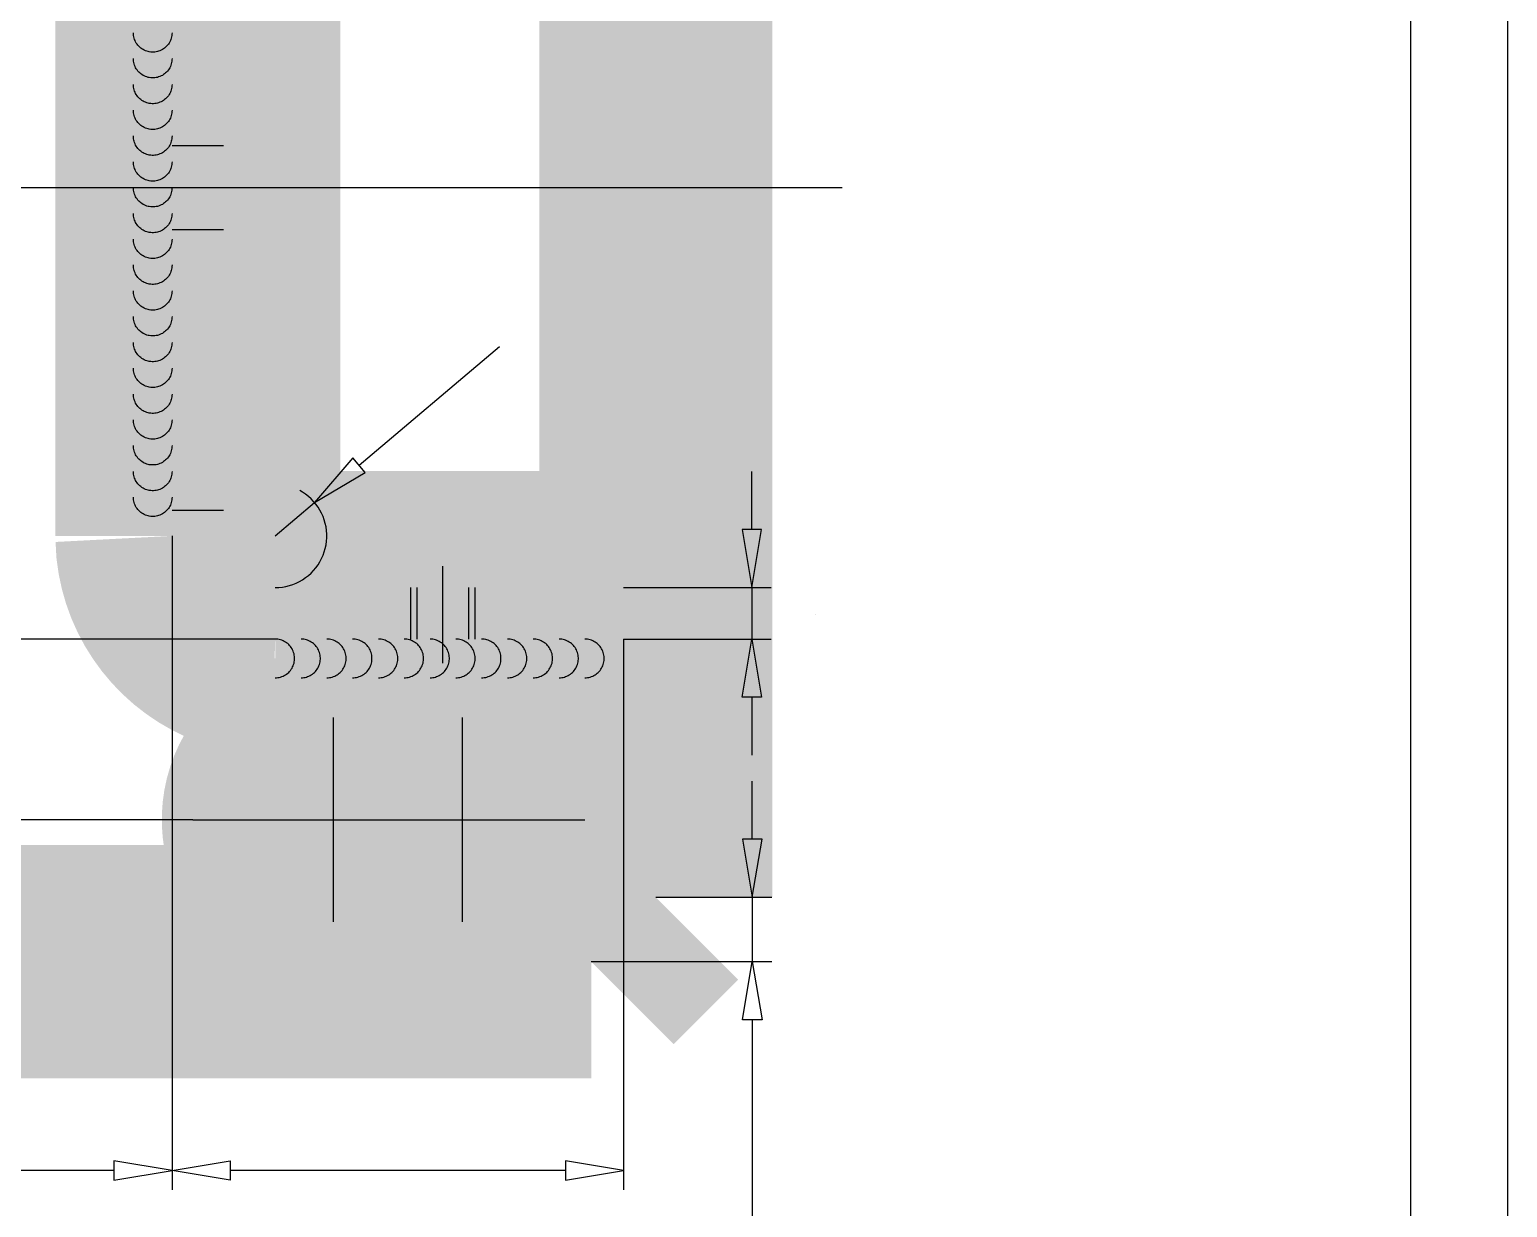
# Model space of a CAD drawing. Extents: x 17.6 to 52.5, y 0.1 to 49.5.
# Drawn here: x 43.55 to 52.51, y 35.15 to 42.29 of the extents above; entities that cross this region are included whole.
import ezdxf

# ---------------------------------------------------------------- set-up
doc = ezdxf.new("R2010")
doc.units = 0
doc.linetypes.add('1', pattern=[50.8, 31.75, -6.35, 6.35, -6.35])
doc.linetypes.add('2', pattern=[15, 12, -3])
doc.layers.get('0').update_dxf_attribs({"linetype": 'CONTINUOUS'})

msp = doc.modelspace()

# ---------------------------------------------------------------- linework, layer by layer
at = {"color": 7}
for points in [[(52.5117, 49.4517), (52.5117, 0.1435)], [(51.9247, 0.7305), (51.9247, 48.8647)]]:
    msp.add_lwpolyline(points, dxfattribs=at)
at = {"color": 7, "const_width": 1.415}
for points in [[(47.3446, 37.0302), (47.3446, 45.6396)], [(44.4096, 39.2217), (44.4096, 43.4481)], [(44.7226, 39.2217), (44.7226, 43.4481)], [(45.0357, 38.5956), (44.992, 38.5971), (44.9485, 38.6016), (44.9055, 38.6092), (44.8631, 38.6198), (44.8215, 38.6333), (44.781, 38.6497), (44.7417, 38.6688), (44.7039, 38.6907), (44.6677, 38.7151), (44.6332, 38.742), (44.6007, 38.7713), (44.5704, 38.8027), (44.5423, 38.8362), (44.5166, 38.8716), (44.4934, 38.9086), (44.4729, 38.9472), (44.4551, 38.9871), (44.4402, 39.0282), (44.4282, 39.0702), (44.4191, 39.113), (44.413, 39.1562), (44.4096, 39.2217)], [(45.0357, 38.9086), (45.0139, 38.9094), (44.9921, 38.9117), (44.9706, 38.9155), (44.9494, 38.9208), (44.9286, 38.9275), (44.9084, 38.9357), (44.8887, 38.9453), (44.8698, 38.9562), (44.8517, 38.9684), (44.8345, 38.9819), (44.8182, 38.9965), (44.803, 39.0122), (44.789, 39.0289), (44.7761, 39.0466), (44.7646, 39.0652), (44.7543, 39.0845), (44.7454, 39.1044), (44.7379, 39.1249), (44.7319, 39.146), (44.7274, 39.1673), (44.7243, 39.189), (44.7226, 39.2217)], [(47.1489, 38.9086), (45.0357, 38.9086)], [(45.5836, 38.5956), (45.5836, 38.9086)], [(47.1489, 38.5956), (47.1489, 38.9086)], [(47.1489, 38.5956), (45.0357, 38.5956)], [(45.3879, 37.8325), (45.3647, 37.8316), (45.3416, 37.8292), (45.3187, 37.8252), (45.2962, 37.8196), (45.2741, 37.8124), (45.2526, 37.8037), (45.2317, 37.7935), (45.2116, 37.7819), (45.1924, 37.7689), (45.1741, 37.7546), (45.1568, 37.7391), (45.1407, 37.7224), (45.1258, 37.7046), (45.1121, 37.6858), (45.0998, 37.6661), (45.0889, 37.6456), (45.0795, 37.6244), (45.0715, 37.6026), (45.0651, 37.5803), (45.0603, 37.5576), (45.0571, 37.5346), (45.0555, 37.5114), (45.0555, 37.4882), (45.0571, 37.465), (45.0603, 37.4421), (45.0651, 37.4193), (45.0715, 37.397), (45.0795, 37.3752), (45.0889, 37.354), (45.0998, 37.3335), (45.1121, 37.3138), (45.1258, 37.295), (45.1407, 37.2772), (45.1568, 37.2605), (45.1741, 37.245), (45.1924, 37.2307), (45.2116, 37.2177), (45.2317, 37.2061), (45.2526, 37.1959), (45.2741, 37.1872), (45.2962, 37.1801), (45.3187, 37.1745), (45.3416, 37.1704), (45.3879, 37.1672)], [(45.3879, 37.8325), (46.1706, 37.8325)], [(46.1706, 37.8325), (46.1938, 37.8316), (46.2169, 37.8292), (46.2397, 37.8252), (46.2622, 37.8196), (46.2843, 37.8124), (46.3059, 37.8037), (46.3267, 37.7935), (46.3468, 37.7819), (46.3661, 37.7689), (46.3844, 37.7546), (46.4016, 37.7391), (46.4178, 37.7224), (46.4327, 37.7046), (46.4463, 37.6858), (46.4586, 37.6661), (46.4695, 37.6456), (46.479, 37.6244), (46.4869, 37.6026), (46.4933, 37.5803), (46.4981, 37.5576), (46.5014, 37.5346), (46.503, 37.5114), (46.503, 37.4882), (46.5014, 37.465), (46.4981, 37.4421), (46.4933, 37.4193), (46.4869, 37.397), (46.479, 37.3752), (46.4695, 37.354), (46.4586, 37.3335), (46.4463, 37.3138), (46.4327, 37.295), (46.4178, 37.2772), (46.4016, 37.2605), (46.3844, 37.245), (46.3661, 37.2307), (46.3468, 37.2177), (46.3267, 37.2061), (46.3059, 37.1959), (46.2843, 37.1872), (46.2622, 37.1801), (46.2397, 37.1745), (46.2169, 37.1704), (46.1706, 37.1672)], [(46.1706, 37.1672), (45.3879, 37.1672)], [(47.3446, 37.0302), (46.9532, 36.6389)], [(41.8659, 36.6389), (46.9532, 36.6389)]]:
    msp.add_lwpolyline(points, dxfattribs=at)
at = {"color": 5}
for points in [[(44.4096, 42.2741), (44.4093, 42.2659), (44.4084, 42.2578), (44.407, 42.2497), (44.405, 42.2417), (44.4025, 42.234), (44.3994, 42.2264), (44.3958, 42.219), (44.3917, 42.2119), (44.3871, 42.2051), (44.3821, 42.1986), (44.3766, 42.1926), (44.3707, 42.1869), (44.3644, 42.1816), (44.3578, 42.1768), (44.3509, 42.1724), (44.3436, 42.1686), (44.3361, 42.1653), (44.3284, 42.1624), (44.3206, 42.1602), (44.3125, 42.1585), (44.3044, 42.1573), (44.2963, 42.1568), (44.2881, 42.1568), (44.2799, 42.1573), (44.2718, 42.1585), (44.2638, 42.1602), (44.2559, 42.1624), (44.2482, 42.1653), (44.2407, 42.1686), (44.2335, 42.1724), (44.2265, 42.1768), (44.2199, 42.1816), (44.2136, 42.1869), (44.2077, 42.1926), (44.2022, 42.1986), (44.1972, 42.2051), (44.1926, 42.2119), (44.1885, 42.219), (44.1849, 42.2264), (44.1818, 42.234), (44.1793, 42.2417), (44.1773, 42.2497), (44.1759, 42.2578), (44.1748, 42.2741)], [(44.4096, 42.1176), (44.4093, 42.1094), (44.4084, 42.1012), (44.407, 42.0932), (44.405, 42.0852), (44.4025, 42.0774), (44.3994, 42.0698), (44.3958, 42.0625), (44.3917, 42.0554), (44.3871, 42.0486), (44.3821, 42.0421), (44.3766, 42.036), (44.3707, 42.0303), (44.3644, 42.0251), (44.3578, 42.0202), (44.3509, 42.0159), (44.3436, 42.0121), (44.3361, 42.0087), (44.3284, 42.0059), (44.3206, 42.0037), (44.3125, 42.002), (44.3044, 42.0008), (44.2963, 42.0002), (44.2881, 42.0002), (44.2799, 42.0008), (44.2718, 42.002), (44.2638, 42.0037), (44.2559, 42.0059), (44.2482, 42.0087), (44.2407, 42.0121), (44.2335, 42.0159), (44.2265, 42.0202), (44.2199, 42.0251), (44.2136, 42.0303), (44.2077, 42.036), (44.2022, 42.0421), (44.1972, 42.0486), (44.1926, 42.0554), (44.1885, 42.0625), (44.1849, 42.0698), (44.1818, 42.0774), (44.1793, 42.0852), (44.1773, 42.0932), (44.1759, 42.1012), (44.1748, 42.1176)], [(44.4096, 41.961), (44.4093, 41.9528), (44.4084, 41.9447), (44.407, 41.9366), (44.405, 41.9287), (44.4025, 41.9209), (44.3994, 41.9133), (44.3958, 41.9059), (44.3917, 41.8988), (44.3871, 41.892), (44.3821, 41.8856), (44.3766, 41.8795), (44.3707, 41.8738), (44.3644, 41.8685), (44.3578, 41.8637), (44.3509, 41.8594), (44.3436, 41.8555), (44.3361, 41.8522), (44.3284, 41.8494), (44.3206, 41.8471), (44.3125, 41.8454), (44.3044, 41.8443), (44.2963, 41.8437), (44.2881, 41.8437), (44.2799, 41.8443), (44.2718, 41.8454), (44.2638, 41.8471), (44.2559, 41.8494), (44.2482, 41.8522), (44.2407, 41.8555), (44.2335, 41.8594), (44.2265, 41.8637), (44.2199, 41.8685), (44.2136, 41.8738), (44.2077, 41.8795), (44.2022, 41.8856), (44.1972, 41.892), (44.1926, 41.8988), (44.1885, 41.9059), (44.1849, 41.9133), (44.1818, 41.9209), (44.1793, 41.9287), (44.1773, 41.9366), (44.1759, 41.9447), (44.1748, 41.961)], [(44.4096, 41.8045), (44.4093, 41.7963), (44.4084, 41.7882), (44.407, 41.7801), (44.405, 41.7721), (44.4025, 41.7643), (44.3994, 41.7568), (44.3958, 41.7494), (44.3917, 41.7423), (44.3871, 41.7355), (44.3821, 41.729), (44.3766, 41.7229), (44.3707, 41.7173), (44.3644, 41.712), (44.3578, 41.7072), (44.3509, 41.7028), (44.3436, 41.699), (44.3361, 41.6957), (44.3284, 41.6928), (44.3206, 41.6906), (44.3125, 41.6889), (44.3044, 41.6877), (44.2963, 41.6872), (44.2881, 41.6872), (44.2799, 41.6877), (44.2718, 41.6889), (44.2638, 41.6906), (44.2559, 41.6928), (44.2482, 41.6957), (44.2407, 41.699), (44.2335, 41.7028), (44.2265, 41.7072), (44.2199, 41.712), (44.2136, 41.7173), (44.2077, 41.7229), (44.2022, 41.729), (44.1972, 41.7355), (44.1926, 41.7423), (44.1885, 41.7494), (44.1849, 41.7568), (44.1818, 41.7643), (44.1793, 41.7721), (44.1773, 41.7801), (44.1759, 41.7882), (44.1748, 41.8045)], [(44.4096, 41.648), (44.4093, 41.6398), (44.4084, 41.6316), (44.407, 41.6236), (44.405, 41.6156), (44.4025, 41.6078), (44.3994, 41.6002), (44.3958, 41.5929), (44.3917, 41.5858), (44.3871, 41.579), (44.3821, 41.5725), (44.3766, 41.5664), (44.3707, 41.5607), (44.3644, 41.5555), (44.3578, 41.5506), (44.3509, 41.5463), (44.3436, 41.5424), (44.3361, 41.5391), (44.3284, 41.5363), (44.3206, 41.5341), (44.3125, 41.5324), (44.3044, 41.5312), (44.2963, 41.5306), (44.2881, 41.5306), (44.2799, 41.5312), (44.2718, 41.5324), (44.2638, 41.5341), (44.2559, 41.5363), (44.2482, 41.5391), (44.2407, 41.5424), (44.2335, 41.5463), (44.2265, 41.5506), (44.2199, 41.5555), (44.2136, 41.5607), (44.2077, 41.5664), (44.2022, 41.5725), (44.1972, 41.579), (44.1926, 41.5858), (44.1885, 41.5929), (44.1849, 41.6002), (44.1818, 41.6078), (44.1793, 41.6156), (44.1773, 41.6236), (44.1759, 41.6316), (44.1748, 41.648)], [(44.4096, 41.4914), (44.4093, 41.4832), (44.4084, 41.4751), (44.407, 41.467), (44.405, 41.4591), (44.4025, 41.4513), (44.3994, 41.4437), (44.3958, 41.4363), (44.3917, 41.4292), (44.3871, 41.4224), (44.3821, 41.416), (44.3766, 41.4099), (44.3707, 41.4042), (44.3644, 41.3989), (44.3578, 41.3941), (44.3509, 41.3898), (44.3436, 41.3859), (44.3361, 41.3826), (44.3284, 41.3798), (44.3206, 41.3775), (44.3125, 41.3758), (44.3044, 41.3747), (44.2963, 41.3741), (44.2881, 41.3741), (44.2799, 41.3747), (44.2718, 41.3758), (44.2638, 41.3775), (44.2559, 41.3798), (44.2482, 41.3826), (44.2407, 41.3859), (44.2335, 41.3898), (44.2265, 41.3941), (44.2199, 41.3989), (44.2136, 41.4042), (44.2077, 41.4099), (44.2022, 41.416), (44.1972, 41.4224), (44.1926, 41.4292), (44.1885, 41.4363), (44.1849, 41.4437), (44.1818, 41.4513), (44.1793, 41.4591), (44.1773, 41.467), (44.1759, 41.4751), (44.1748, 41.4914)], [(44.4096, 41.3349), (44.4093, 41.3267), (44.4084, 41.3186), (44.407, 41.3105), (44.405, 41.3025), (44.4025, 41.2947), (44.3994, 41.2871), (44.3958, 41.2798), (44.3917, 41.2727), (44.3871, 41.2659), (44.3821, 41.2594), (44.3766, 41.2533), (44.3707, 41.2477), (44.3644, 41.2424), (44.3578, 41.2376), (44.3509, 41.2332), (44.3436, 41.2294), (44.3361, 41.226), (44.3284, 41.2232), (44.3206, 41.221), (44.3125, 41.2193), (44.3044, 41.2181), (44.2963, 41.2176), (44.2881, 41.2176), (44.2799, 41.2181), (44.2718, 41.2193), (44.2638, 41.221), (44.2559, 41.2232), (44.2482, 41.226), (44.2407, 41.2294), (44.2335, 41.2332), (44.2265, 41.2376), (44.2199, 41.2424), (44.2136, 41.2477), (44.2077, 41.2533), (44.2022, 41.2594), (44.1972, 41.2659), (44.1926, 41.2727), (44.1885, 41.2798), (44.1849, 41.2871), (44.1818, 41.2947), (44.1793, 41.3025), (44.1773, 41.3105), (44.1759, 41.3186), (44.1748, 41.3349)], [(44.4096, 41.1784), (44.4093, 41.1702), (44.4084, 41.162), (44.407, 41.154), (44.405, 41.146), (44.4025, 41.1382), (44.3994, 41.1306), (44.3958, 41.1232), (44.3917, 41.1162), (44.3871, 41.1094), (44.3821, 41.1029), (44.3766, 41.0968), (44.3707, 41.0911), (44.3644, 41.0859), (44.3578, 41.081), (44.3509, 41.0767), (44.3436, 41.0728), (44.3361, 41.0695), (44.3284, 41.0667), (44.3206, 41.0645), (44.3125, 41.0627), (44.3044, 41.0616), (44.2963, 41.061), (44.2881, 41.061), (44.2799, 41.0616), (44.2718, 41.0627), (44.2638, 41.0645), (44.2559, 41.0667), (44.2482, 41.0695), (44.2407, 41.0728), (44.2335, 41.0767), (44.2265, 41.081), (44.2199, 41.0859), (44.2136, 41.0911), (44.2077, 41.0968), (44.2022, 41.1029), (44.1972, 41.1094), (44.1926, 41.1162), (44.1885, 41.1232), (44.1849, 41.1306), (44.1818, 41.1382), (44.1793, 41.146), (44.1773, 41.154), (44.1759, 41.162), (44.1748, 41.1784)], [(44.4096, 41.0218), (44.4093, 41.0136), (44.4084, 41.0055), (44.407, 40.9974), (44.405, 40.9895), (44.4025, 40.9817), (44.3994, 40.9741), (44.3958, 40.9667), (44.3917, 40.9596), (44.3871, 40.9528), (44.3821, 40.9464), (44.3766, 40.9403), (44.3707, 40.9346), (44.3644, 40.9293), (44.3578, 40.9245), (44.3509, 40.9202), (44.3436, 40.9163), (44.3361, 40.913), (44.3284, 40.9102), (44.3206, 40.9079), (44.3125, 40.9062), (44.3044, 40.9051), (44.2963, 40.9045), (44.2881, 40.9045), (44.2799, 40.9051), (44.2718, 40.9062), (44.2638, 40.9079), (44.2559, 40.9102), (44.2482, 40.913), (44.2407, 40.9163), (44.2335, 40.9202), (44.2265, 40.9245), (44.2199, 40.9293), (44.2136, 40.9346), (44.2077, 40.9403), (44.2022, 40.9464), (44.1972, 40.9528), (44.1926, 40.9596), (44.1885, 40.9667), (44.1849, 40.9741), (44.1818, 40.9817), (44.1793, 40.9895), (44.1773, 40.9974), (44.1759, 41.0055), (44.1748, 41.0218)], [(44.4096, 40.8653), (44.4093, 40.8571), (44.4084, 40.849), (44.407, 40.8409), (44.405, 40.8329), (44.4025, 40.8251), (44.3994, 40.8175), (44.3958, 40.8102), (44.3917, 40.8031), (44.3871, 40.7963), (44.3821, 40.7898), (44.3766, 40.7837), (44.3707, 40.7781), (44.3644, 40.7728), (44.3578, 40.768), (44.3509, 40.7636), (44.3436, 40.7598), (44.3361, 40.7564), (44.3284, 40.7536), (44.3206, 40.7514), (44.3125, 40.7497), (44.3044, 40.7485), (44.2963, 40.748), (44.2881, 40.748), (44.2799, 40.7485), (44.2718, 40.7497), (44.2638, 40.7514), (44.2559, 40.7536), (44.2482, 40.7564), (44.2407, 40.7598), (44.2335, 40.7636), (44.2265, 40.768), (44.2199, 40.7728), (44.2136, 40.7781), (44.2077, 40.7837), (44.2022, 40.7898), (44.1972, 40.7963), (44.1926, 40.8031), (44.1885, 40.8102), (44.1849, 40.8175), (44.1818, 40.8251), (44.1793, 40.8329), (44.1773, 40.8409), (44.1759, 40.849), (44.1748, 40.8653)], [(44.4096, 40.7088), (44.4093, 40.7006), (44.4084, 40.6924), (44.407, 40.6844), (44.405, 40.6764), (44.4025, 40.6686), (44.3994, 40.661), (44.3958, 40.6536), (44.3917, 40.6466), (44.3871, 40.6398), (44.3821, 40.6333), (44.3766, 40.6272), (44.3707, 40.6215), (44.3644, 40.6163), (44.3578, 40.6114), (44.3509, 40.6071), (44.3436, 40.6032), (44.3361, 40.5999), (44.3284, 40.5971), (44.3206, 40.5949), (44.3125, 40.5931), (44.3044, 40.592), (44.2963, 40.5914), (44.2881, 40.5914), (44.2799, 40.592), (44.2718, 40.5931), (44.2638, 40.5949), (44.2559, 40.5971), (44.2482, 40.5999), (44.2407, 40.6032), (44.2335, 40.6071), (44.2265, 40.6114), (44.2199, 40.6163), (44.2136, 40.6215), (44.2077, 40.6272), (44.2022, 40.6333), (44.1972, 40.6398), (44.1926, 40.6466), (44.1885, 40.6536), (44.1849, 40.661), (44.1818, 40.6686), (44.1793, 40.6764), (44.1773, 40.6844), (44.1759, 40.6924), (44.1748, 40.7088)], [(44.4096, 40.5522), (44.4093, 40.544), (44.4084, 40.5359), (44.407, 40.5278), (44.405, 40.5199), (44.4025, 40.5121), (44.3994, 40.5045), (44.3958, 40.4971), (44.3917, 40.49), (44.3871, 40.4832), (44.3821, 40.4768), (44.3766, 40.4707), (44.3707, 40.465), (44.3644, 40.4597), (44.3578, 40.4549), (44.3509, 40.4506), (44.3436, 40.4467), (44.3361, 40.4434), (44.3284, 40.4406), (44.3206, 40.4383), (44.3125, 40.4366), (44.3044, 40.4355), (44.2963, 40.4349), (44.2881, 40.4349), (44.2799, 40.4355), (44.2718, 40.4366), (44.2638, 40.4383), (44.2559, 40.4406), (44.2482, 40.4434), (44.2407, 40.4467), (44.2335, 40.4506), (44.2265, 40.4549), (44.2199, 40.4597), (44.2136, 40.465), (44.2077, 40.4707), (44.2022, 40.4768), (44.1972, 40.4832), (44.1926, 40.49), (44.1885, 40.4971), (44.1849, 40.5045), (44.1818, 40.5121), (44.1793, 40.5199), (44.1773, 40.5278), (44.1759, 40.5359), (44.1748, 40.5522)], [(44.4096, 40.3957), (44.4093, 40.3875), (44.4084, 40.3794), (44.407, 40.3713), (44.405, 40.3633), (44.4025, 40.3555), (44.3994, 40.3479), (44.3958, 40.3406), (44.3917, 40.3335), (44.3871, 40.3267), (44.3821, 40.3202), (44.3766, 40.3141), (44.3707, 40.3085), (44.3644, 40.3032), (44.3578, 40.2984), (44.3509, 40.294), (44.3436, 40.2902), (44.3361, 40.2868), (44.3284, 40.284), (44.3206, 40.2818), (44.3125, 40.2801), (44.3044, 40.2789), (44.2963, 40.2784), (44.2881, 40.2784), (44.2799, 40.2789), (44.2718, 40.2801), (44.2638, 40.2818), (44.2559, 40.284), (44.2482, 40.2868), (44.2407, 40.2902), (44.2335, 40.294), (44.2265, 40.2984), (44.2199, 40.3032), (44.2136, 40.3085), (44.2077, 40.3141), (44.2022, 40.3202), (44.1972, 40.3267), (44.1926, 40.3335), (44.1885, 40.3406), (44.1849, 40.3479), (44.1818, 40.3555), (44.1793, 40.3633), (44.1773, 40.3713), (44.1759, 40.3794), (44.1748, 40.3957)], [(45.5439, 39.651), (46.3959, 40.3707)], [(44.4096, 40.2392), (44.4093, 40.231), (44.4084, 40.2228), (44.407, 40.2148), (44.405, 40.2068), (44.4025, 40.199), (44.3994, 40.1914), (44.3958, 40.184), (44.3917, 40.1769), (44.3871, 40.1702), (44.3821, 40.1637), (44.3766, 40.1576), (44.3707, 40.1519), (44.3644, 40.1466), (44.3578, 40.1418), (44.3509, 40.1375), (44.3436, 40.1336), (44.3361, 40.1303), (44.3284, 40.1275), (44.3206, 40.1252), (44.3125, 40.1235), (44.3044, 40.1224), (44.2963, 40.1218), (44.2881, 40.1218), (44.2799, 40.1224), (44.2718, 40.1235), (44.2638, 40.1252), (44.2559, 40.1275), (44.2482, 40.1303), (44.2407, 40.1336), (44.2335, 40.1375), (44.2265, 40.1418), (44.2199, 40.1466), (44.2136, 40.1519), (44.2077, 40.1576), (44.2022, 40.1637), (44.1972, 40.1702), (44.1926, 40.1769), (44.1885, 40.184), (44.1849, 40.1914), (44.1818, 40.199), (44.1793, 40.2068), (44.1773, 40.2148), (44.1759, 40.2228), (44.1748, 40.2392)], [(44.4096, 40.0826), (44.4093, 40.0744), (44.4084, 40.0663), (44.407, 40.0582), (44.405, 40.0503), (44.4025, 40.0425), (44.3994, 40.0349), (44.3958, 40.0275), (44.3917, 40.0204), (44.3871, 40.0136), (44.3821, 40.0072), (44.3766, 40.0011), (44.3707, 39.9954), (44.3644, 39.9901), (44.3578, 39.9853), (44.3509, 39.981), (44.3436, 39.9771), (44.3361, 39.9738), (44.3284, 39.971), (44.3206, 39.9687), (44.3125, 39.967), (44.3044, 39.9659), (44.2963, 39.9653), (44.2881, 39.9653), (44.2799, 39.9659), (44.2718, 39.967), (44.2638, 39.9687), (44.2559, 39.971), (44.2482, 39.9738), (44.2407, 39.9771), (44.2335, 39.981), (44.2265, 39.9853), (44.2199, 39.9901), (44.2136, 39.9954), (44.2077, 40.0011), (44.2022, 40.0072), (44.1972, 40.0136), (44.1926, 40.0204), (44.1885, 40.0275), (44.1849, 40.0349), (44.1818, 40.0425), (44.1793, 40.0503), (44.1773, 40.0582), (44.1759, 40.0663), (44.1748, 40.0826)], [(44.4096, 39.9261), (44.4093, 39.9179), (44.4084, 39.9098), (44.407, 39.9017), (44.405, 39.8937), (44.4025, 39.8859), (44.3994, 39.8783), (44.3958, 39.871), (44.3917, 39.8639), (44.3871, 39.8571), (44.3821, 39.8506), (44.3766, 39.8445), (44.3707, 39.8388), (44.3644, 39.8336), (44.3578, 39.8288), (44.3509, 39.8244), (44.3436, 39.8206), (44.3361, 39.8172), (44.3284, 39.8144), (44.3206, 39.8122), (44.3125, 39.8105), (44.3044, 39.8093), (44.2963, 39.8088), (44.2881, 39.8088), (44.2799, 39.8093), (44.2718, 39.8105), (44.2638, 39.8122), (44.2559, 39.8144), (44.2482, 39.8172), (44.2407, 39.8206), (44.2335, 39.8244), (44.2265, 39.8288), (44.2199, 39.8336), (44.2136, 39.8388), (44.2077, 39.8445), (44.2022, 39.8506), (44.1972, 39.8571), (44.1926, 39.8639), (44.1885, 39.871), (44.1849, 39.8783), (44.1818, 39.8859), (44.1793, 39.8937), (44.1773, 39.9017), (44.1759, 39.9098), (44.1748, 39.9261)], [(44.4096, 39.7696), (44.4093, 39.7614), (44.4084, 39.7532), (44.407, 39.7452), (44.405, 39.7372), (44.4025, 39.7294), (44.3994, 39.7218), (44.3958, 39.7144), (44.3917, 39.7073), (44.3871, 39.7006), (44.3821, 39.6941), (44.3766, 39.688), (44.3707, 39.6823), (44.3644, 39.677), (44.3578, 39.6722), (44.3509, 39.6679), (44.3436, 39.664), (44.3361, 39.6607), (44.3284, 39.6579), (44.3206, 39.6556), (44.3125, 39.6539), (44.3044, 39.6528), (44.2963, 39.6522), (44.2881, 39.6522), (44.2799, 39.6528), (44.2718, 39.6539), (44.2638, 39.6556), (44.2559, 39.6579), (44.2482, 39.6607), (44.2407, 39.664), (44.2335, 39.6679), (44.2265, 39.6722), (44.2199, 39.677), (44.2136, 39.6823), (44.2077, 39.688), (44.2022, 39.6941), (44.1972, 39.7006), (44.1926, 39.7073), (44.1885, 39.7144), (44.1849, 39.7218), (44.1818, 39.7294), (44.1793, 39.7372), (44.1773, 39.7452), (44.1759, 39.7532), (44.1748, 39.7696)], [(45.5818, 39.6061), (45.506, 39.6958), (45.2749, 39.4237), (45.2749, 39.4237), (45.5818, 39.6061)], [(44.4096, 39.613), (44.4093, 39.6048), (44.4084, 39.5967), (44.407, 39.5886), (44.405, 39.5807), (44.4025, 39.5729), (44.3994, 39.5653), (44.3958, 39.5579), (44.3917, 39.5508), (44.3871, 39.544), (44.3821, 39.5376), (44.3766, 39.5315), (44.3707, 39.5258), (44.3644, 39.5205), (44.3578, 39.5157), (44.3509, 39.5114), (44.3436, 39.5075), (44.3361, 39.5042), (44.3284, 39.5014), (44.3206, 39.4991), (44.3125, 39.4974), (44.3044, 39.4963), (44.2963, 39.4957), (44.2881, 39.4957), (44.2799, 39.4963), (44.2718, 39.4974), (44.2638, 39.4991), (44.2559, 39.5014), (44.2482, 39.5042), (44.2407, 39.5075), (44.2335, 39.5114), (44.2265, 39.5157), (44.2199, 39.5205), (44.2136, 39.5258), (44.2077, 39.5315), (44.2022, 39.5376), (44.1972, 39.544), (44.1926, 39.5508), (44.1885, 39.5579), (44.1849, 39.5653), (44.1818, 39.5729), (44.1793, 39.5807), (44.1773, 39.5886), (44.1759, 39.5967), (44.1748, 39.613)], [(47.9281, 39.2608), (47.9281, 39.613)], [(44.4096, 39.4565), (44.4093, 39.4483), (44.4084, 39.4402), (44.407, 39.4321), (44.405, 39.4241), (44.4025, 39.4163), (44.3994, 39.4087), (44.3958, 39.4014), (44.3917, 39.3943), (44.3871, 39.3875), (44.3821, 39.381), (44.3766, 39.3749), (44.3707, 39.3692), (44.3644, 39.364), (44.3578, 39.3592), (44.3509, 39.3548), (44.3436, 39.351), (44.3361, 39.3476), (44.3284, 39.3448), (44.3206, 39.3426), (44.3125, 39.3409), (44.3044, 39.3397), (44.2963, 39.3392), (44.2881, 39.3392), (44.2799, 39.3397), (44.2718, 39.3409), (44.2638, 39.3426), (44.2559, 39.3448), (44.2482, 39.3476), (44.2407, 39.351), (44.2335, 39.3548), (44.2265, 39.3592), (44.2199, 39.364), (44.2136, 39.3692), (44.2077, 39.3749), (44.2022, 39.381), (44.1972, 39.3875), (44.1926, 39.3943), (44.1885, 39.4014), (44.1849, 39.4087), (44.1818, 39.4163), (44.1793, 39.4241), (44.1773, 39.4321), (44.1759, 39.4402), (44.1748, 39.4565)], [(45.0357, 38.9086), (45.0575, 38.9094), (45.0793, 38.9117), (45.1008, 38.9155), (45.122, 38.9208), (45.1428, 38.9275), (45.163, 38.9357), (45.1827, 38.9453), (45.2016, 38.9562), (45.2197, 38.9684), (45.2369, 38.9819), (45.2532, 38.9965), (45.2683, 39.0122), (45.2824, 39.0289), (45.2952, 39.0466), (45.3068, 39.0652), (45.3171, 39.0845), (45.326, 39.1044), (45.3334, 39.1249), (45.3395, 39.146), (45.344, 39.1673), (45.347, 39.189), (45.3486, 39.2108), (45.3486, 39.2326), (45.347, 39.2544), (45.344, 39.2761), (45.3395, 39.2974), (45.3334, 39.3184), (45.326, 39.339), (45.3171, 39.3589), (45.3068, 39.3782), (45.2952, 39.3968), (45.2824, 39.4144), (45.2683, 39.4312), (45.2532, 39.4469), (45.2369, 39.4615), (45.2197, 39.475), (45.2016, 39.4872), (45.1842, 39.4973)], [(45.0357, 39.2217), (45.2749, 39.4237)], [(44.4096, 39.2217), (44.4096, 35.2546)], [(44.4096, 39.2217), (44.4096, 35.2546)], [(47.9868, 39.2608), (47.8694, 39.2608), (47.9281, 38.9086), (47.9281, 38.9086), (47.9868, 39.2608)], [(47.1489, 38.9086), (48.0455, 38.9086)], [(47.9281, 38.9086), (47.9281, 38.5956)], [(45.0357, 38.5956), (39.0213, 38.5956)], [(45.0357, 38.3608), (45.0439, 38.361), (45.052, 38.3619), (45.0601, 38.3633), (45.0681, 38.3653), (45.0758, 38.3678), (45.0834, 38.3709), (45.0908, 38.3745), (45.0979, 38.3786), (45.1047, 38.3832), (45.1112, 38.3882), (45.1172, 38.3937), (45.1229, 38.3996), (45.1282, 38.4059), (45.133, 38.4125), (45.1374, 38.4195), (45.1412, 38.4267), (45.1445, 38.4342), (45.1473, 38.4419), (45.1496, 38.4498), (45.1513, 38.4578), (45.1524, 38.4659), (45.153, 38.4741), (45.153, 38.4823), (45.1524, 38.4904), (45.1513, 38.4985), (45.1496, 38.5066), (45.1473, 38.5144), (45.1445, 38.5221), (45.1412, 38.5296), (45.1374, 38.5369), (45.133, 38.5438), (45.1282, 38.5504), (45.1229, 38.5567), (45.1172, 38.5626), (45.1112, 38.5681), (45.1047, 38.5731), (45.0979, 38.5777), (45.0908, 38.5818), (45.0834, 38.5854), (45.0758, 38.5885), (45.0681, 38.591), (45.0601, 38.593), (45.052, 38.5944), (45.0357, 38.5956)], [(45.1922, 38.3608), (45.2004, 38.361), (45.2086, 38.3619), (45.2166, 38.3633), (45.2246, 38.3653), (45.2324, 38.3678), (45.24, 38.3709), (45.2473, 38.3745), (45.2544, 38.3786), (45.2612, 38.3832), (45.2677, 38.3882), (45.2738, 38.3937), (45.2795, 38.3996), (45.2847, 38.4059), (45.2896, 38.4125), (45.2939, 38.4195), (45.2977, 38.4267), (45.3011, 38.4342), (45.3039, 38.4419), (45.3061, 38.4498), (45.3078, 38.4578), (45.309, 38.4659), (45.3096, 38.4741), (45.3096, 38.4823), (45.309, 38.4904), (45.3078, 38.4985), (45.3061, 38.5066), (45.3039, 38.5144), (45.3011, 38.5221), (45.2977, 38.5296), (45.2939, 38.5369), (45.2896, 38.5438), (45.2847, 38.5504), (45.2795, 38.5567), (45.2738, 38.5626), (45.2677, 38.5681), (45.2612, 38.5731), (45.2544, 38.5777), (45.2473, 38.5818), (45.24, 38.5854), (45.2324, 38.5885), (45.2246, 38.591), (45.2166, 38.593), (45.2086, 38.5944), (45.1922, 38.5956)], [(45.3488, 38.3608), (45.3569, 38.361), (45.3651, 38.3619), (45.3732, 38.3633), (45.3811, 38.3653), (45.3889, 38.3678), (45.3965, 38.3709), (45.4039, 38.3745), (45.411, 38.3786), (45.4178, 38.3832), (45.4242, 38.3882), (45.4303, 38.3937), (45.436, 38.3996), (45.4413, 38.4059), (45.4461, 38.4125), (45.4504, 38.4195), (45.4543, 38.4267), (45.4576, 38.4342), (45.4604, 38.4419), (45.4627, 38.4498), (45.4644, 38.4578), (45.4655, 38.4659), (45.4661, 38.4741), (45.4661, 38.4823), (45.4655, 38.4904), (45.4644, 38.4985), (45.4627, 38.5066), (45.4604, 38.5144), (45.4576, 38.5221), (45.4543, 38.5296), (45.4504, 38.5369), (45.4461, 38.5438), (45.4413, 38.5504), (45.436, 38.5567), (45.4303, 38.5626), (45.4242, 38.5681), (45.4178, 38.5731), (45.411, 38.5777), (45.4039, 38.5818), (45.3965, 38.5854), (45.3889, 38.5885), (45.3811, 38.591), (45.3732, 38.593), (45.3651, 38.5944), (45.3488, 38.5956)], [(45.5053, 38.3608), (45.5135, 38.361), (45.5216, 38.3619), (45.5297, 38.3633), (45.5377, 38.3653), (45.5454, 38.3678), (45.553, 38.3709), (45.5604, 38.3745), (45.5675, 38.3786), (45.5743, 38.3832), (45.5808, 38.3882), (45.5868, 38.3937), (45.5925, 38.3996), (45.5978, 38.4059), (45.6026, 38.4125), (45.607, 38.4195), (45.6108, 38.4267), (45.6141, 38.4342), (45.6169, 38.4419), (45.6192, 38.4498), (45.6209, 38.4578), (45.622, 38.4659), (45.6226, 38.4741), (45.6226, 38.4823), (45.622, 38.4904), (45.6209, 38.4985), (45.6192, 38.5066), (45.6169, 38.5144), (45.6141, 38.5221), (45.6108, 38.5296), (45.607, 38.5369), (45.6026, 38.5438), (45.5978, 38.5504), (45.5925, 38.5567), (45.5868, 38.5626), (45.5808, 38.5681), (45.5743, 38.5731), (45.5675, 38.5777), (45.5604, 38.5818), (45.553, 38.5854), (45.5454, 38.5885), (45.5377, 38.591), (45.5297, 38.593), (45.5216, 38.5944), (45.5053, 38.5956)], [(45.6618, 38.3608), (45.67, 38.361), (45.6782, 38.3619), (45.6862, 38.3633), (45.6942, 38.3653), (45.702, 38.3678), (45.7096, 38.3709), (45.7169, 38.3745), (45.724, 38.3786), (45.7308, 38.3832), (45.7373, 38.3882), (45.7434, 38.3937), (45.7491, 38.3996), (45.7543, 38.4059), (45.7592, 38.4125), (45.7635, 38.4195), (45.7673, 38.4267), (45.7707, 38.4342), (45.7735, 38.4419), (45.7757, 38.4498), (45.7774, 38.4578), (45.7786, 38.4659), (45.7792, 38.4741), (45.7792, 38.4823), (45.7786, 38.4904), (45.7774, 38.4985), (45.7757, 38.5066), (45.7735, 38.5144), (45.7707, 38.5221), (45.7673, 38.5296), (45.7635, 38.5369), (45.7592, 38.5438), (45.7543, 38.5504), (45.7491, 38.5567), (45.7434, 38.5626), (45.7373, 38.5681), (45.7308, 38.5731), (45.724, 38.5777), (45.7169, 38.5818), (45.7096, 38.5854), (45.702, 38.5885), (45.6942, 38.591), (45.6862, 38.593), (45.6782, 38.5944), (45.6618, 38.5956)], [(45.8184, 38.3608), (45.8265, 38.361), (45.8347, 38.3619), (45.8428, 38.3633), (45.8507, 38.3653), (45.8585, 38.3678), (45.8661, 38.3709), (45.8735, 38.3745), (45.8806, 38.3786), (45.8874, 38.3832), (45.8938, 38.3882), (45.8999, 38.3937), (45.9056, 38.3996), (45.9109, 38.4059), (45.9157, 38.4125), (45.92, 38.4195), (45.9239, 38.4267), (45.9272, 38.4342), (45.93, 38.4419), (45.9323, 38.4498), (45.934, 38.4578), (45.9351, 38.4659), (45.9357, 38.4741), (45.9357, 38.4823), (45.9351, 38.4904), (45.934, 38.4985), (45.9323, 38.5066), (45.93, 38.5144), (45.9272, 38.5221), (45.9239, 38.5296), (45.92, 38.5369), (45.9157, 38.5438), (45.9109, 38.5504), (45.9056, 38.5567), (45.8999, 38.5626), (45.8938, 38.5681), (45.8874, 38.5731), (45.8806, 38.5777), (45.8735, 38.5818), (45.8661, 38.5854), (45.8585, 38.5885), (45.8507, 38.591), (45.8428, 38.593), (45.8347, 38.5944), (45.8184, 38.5956)], [(45.9749, 38.3608), (45.9831, 38.361), (45.9912, 38.3619), (45.9993, 38.3633), (46.0073, 38.3653), (46.015, 38.3678), (46.0226, 38.3709), (46.03, 38.3745), (46.0371, 38.3786), (46.0439, 38.3832), (46.0504, 38.3882), (46.0564, 38.3937), (46.0621, 38.3996), (46.0674, 38.4059), (46.0722, 38.4125), (46.0766, 38.4195), (46.0804, 38.4267), (46.0837, 38.4342), (46.0865, 38.4419), (46.0888, 38.4498), (46.0905, 38.4578), (46.0917, 38.4659), (46.0922, 38.4741), (46.0922, 38.4823), (46.0917, 38.4904), (46.0905, 38.4985), (46.0888, 38.5066), (46.0865, 38.5144), (46.0837, 38.5221), (46.0804, 38.5296), (46.0766, 38.5369), (46.0722, 38.5438), (46.0674, 38.5504), (46.0621, 38.5567), (46.0564, 38.5626), (46.0504, 38.5681), (46.0439, 38.5731), (46.0371, 38.5777), (46.03, 38.5818), (46.0226, 38.5854), (46.015, 38.5885), (46.0073, 38.591), (45.9993, 38.593), (45.9912, 38.5944), (45.9749, 38.5956)], [(46.1314, 38.3608), (46.1396, 38.361), (46.1478, 38.3619), (46.1558, 38.3633), (46.1638, 38.3653), (46.1716, 38.3678), (46.1792, 38.3709), (46.1865, 38.3745), (46.1936, 38.3786), (46.2004, 38.3832), (46.2069, 38.3882), (46.213, 38.3937), (46.2187, 38.3996), (46.2239, 38.4059), (46.2288, 38.4125), (46.2331, 38.4195), (46.2369, 38.4267), (46.2403, 38.4342), (46.2431, 38.4419), (46.2453, 38.4498), (46.247, 38.4578), (46.2482, 38.4659), (46.2488, 38.4741), (46.2488, 38.4823), (46.2482, 38.4904), (46.247, 38.4985), (46.2453, 38.5066), (46.2431, 38.5144), (46.2403, 38.5221), (46.2369, 38.5296), (46.2331, 38.5369), (46.2288, 38.5438), (46.2239, 38.5504), (46.2187, 38.5567), (46.213, 38.5626), (46.2069, 38.5681), (46.2004, 38.5731), (46.1936, 38.5777), (46.1865, 38.5818), (46.1792, 38.5854), (46.1716, 38.5885), (46.1638, 38.591), (46.1558, 38.593), (46.1478, 38.5944), (46.1314, 38.5956)], [(46.288, 38.3608), (46.2962, 38.361), (46.3043, 38.3619), (46.3124, 38.3633), (46.3203, 38.3653), (46.3281, 38.3678), (46.3357, 38.3709), (46.3431, 38.3745), (46.3502, 38.3786), (46.357, 38.3832), (46.3634, 38.3882), (46.3695, 38.3937), (46.3752, 38.3996), (46.3805, 38.4059), (46.3853, 38.4125), (46.3896, 38.4195), (46.3935, 38.4267), (46.3968, 38.4342), (46.3996, 38.4419), (46.4019, 38.4498), (46.4036, 38.4578), (46.4047, 38.4659), (46.4053, 38.4741), (46.4053, 38.4823), (46.4047, 38.4904), (46.4036, 38.4985), (46.4019, 38.5066), (46.3996, 38.5144), (46.3968, 38.5221), (46.3935, 38.5296), (46.3896, 38.5369), (46.3853, 38.5438), (46.3805, 38.5504), (46.3752, 38.5567), (46.3695, 38.5626), (46.3634, 38.5681), (46.357, 38.5731), (46.3502, 38.5777), (46.3431, 38.5818), (46.3357, 38.5854), (46.3281, 38.5885), (46.3203, 38.591), (46.3124, 38.593), (46.3043, 38.5944), (46.288, 38.5956)], [(46.4445, 38.3608), (46.4527, 38.361), (46.4608, 38.3619), (46.4689, 38.3633), (46.4769, 38.3653), (46.4846, 38.3678), (46.4922, 38.3709), (46.4996, 38.3745), (46.5067, 38.3786), (46.5135, 38.3832), (46.52, 38.3882), (46.526, 38.3937), (46.5317, 38.3996), (46.537, 38.4059), (46.5418, 38.4125), (46.5462, 38.4195), (46.55, 38.4267), (46.5533, 38.4342), (46.5562, 38.4419), (46.5584, 38.4498), (46.5601, 38.4578), (46.5613, 38.4659), (46.5618, 38.4741), (46.5618, 38.4823), (46.5613, 38.4904), (46.5601, 38.4985), (46.5584, 38.5066), (46.5562, 38.5144), (46.5533, 38.5221), (46.55, 38.5296), (46.5462, 38.5369), (46.5418, 38.5438), (46.537, 38.5504), (46.5317, 38.5567), (46.526, 38.5626), (46.52, 38.5681), (46.5135, 38.5731), (46.5067, 38.5777), (46.4996, 38.5818), (46.4922, 38.5854), (46.4846, 38.5885), (46.4769, 38.591), (46.4689, 38.593), (46.4608, 38.5944), (46.4445, 38.5956)], [(46.601, 38.3608), (46.6092, 38.361), (46.6174, 38.3619), (46.6254, 38.3633), (46.6334, 38.3653), (46.6412, 38.3678), (46.6488, 38.3709), (46.6561, 38.3745), (46.6632, 38.3786), (46.67, 38.3832), (46.6765, 38.3882), (46.6826, 38.3937), (46.6883, 38.3996), (46.6935, 38.4059), (46.6984, 38.4125), (46.7027, 38.4195), (46.7065, 38.4267), (46.7099, 38.4342), (46.7127, 38.4419), (46.7149, 38.4498), (46.7166, 38.4578), (46.7178, 38.4659), (46.7184, 38.4741), (46.7184, 38.4823), (46.7178, 38.4904), (46.7166, 38.4985), (46.7149, 38.5066), (46.7127, 38.5144), (46.7099, 38.5221), (46.7065, 38.5296), (46.7027, 38.5369), (46.6984, 38.5438), (46.6935, 38.5504), (46.6883, 38.5567), (46.6826, 38.5626), (46.6765, 38.5681), (46.67, 38.5731), (46.6632, 38.5777), (46.6561, 38.5818), (46.6488, 38.5854), (46.6412, 38.5885), (46.6334, 38.591), (46.6254, 38.593), (46.6174, 38.5944), (46.601, 38.5956)], [(46.7576, 38.3608), (46.7658, 38.361), (46.7739, 38.3619), (46.782, 38.3633), (46.7899, 38.3653), (46.7977, 38.3678), (46.8053, 38.3709), (46.8127, 38.3745), (46.8198, 38.3786), (46.8266, 38.3832), (46.833, 38.3882), (46.8391, 38.3937), (46.8448, 38.3996), (46.8501, 38.4059), (46.8549, 38.4125), (46.8592, 38.4195), (46.8631, 38.4267), (46.8664, 38.4342), (46.8692, 38.4419), (46.8715, 38.4498), (46.8732, 38.4578), (46.8743, 38.4659), (46.8749, 38.4741), (46.8749, 38.4823), (46.8743, 38.4904), (46.8732, 38.4985), (46.8715, 38.5066), (46.8692, 38.5144), (46.8664, 38.5221), (46.8631, 38.5296), (46.8592, 38.5369), (46.8549, 38.5438), (46.8501, 38.5504), (46.8448, 38.5567), (46.8391, 38.5626), (46.833, 38.5681), (46.8266, 38.5731), (46.8198, 38.5777), (46.8127, 38.5818), (46.8053, 38.5854), (46.7977, 38.5885), (46.7899, 38.591), (46.782, 38.593), (46.7739, 38.5944), (46.7576, 38.5956)], [(46.9141, 38.3608), (46.9223, 38.361), (46.9304, 38.3619), (46.9385, 38.3633), (46.9465, 38.3653), (46.9543, 38.3678), (46.9618, 38.3709), (46.9692, 38.3745), (46.9763, 38.3786), (46.9831, 38.3832), (46.9896, 38.3882), (46.9957, 38.3937), (47.0013, 38.3996), (47.0066, 38.4059), (47.0114, 38.4125), (47.0158, 38.4195), (47.0196, 38.4267), (47.023, 38.4342), (47.0258, 38.4419), (47.028, 38.4498), (47.0297, 38.4578), (47.0309, 38.4659), (47.0314, 38.4741), (47.0314, 38.4823), (47.0309, 38.4904), (47.0297, 38.4985), (47.028, 38.5066), (47.0258, 38.5144), (47.023, 38.5221), (47.0196, 38.5296), (47.0158, 38.5369), (47.0114, 38.5438), (47.0066, 38.5504), (47.0013, 38.5567), (46.9957, 38.5626), (46.9896, 38.5681), (46.9831, 38.5731), (46.9763, 38.5777), (46.9692, 38.5818), (46.9618, 38.5854), (46.9543, 38.5885), (46.9465, 38.591), (46.9385, 38.593), (46.9304, 38.5944), (46.9141, 38.5956)], [(47.1489, 38.5956), (48.0455, 38.5956)], [(47.1489, 38.5956), (47.1489, 35.2546)], [(47.9868, 38.2434), (47.8694, 38.2434), (47.9281, 38.5956), (47.9281, 38.5956), (47.9868, 38.2434)], [(47.9281, 38.2434), (47.9281, 37.8912)], [(47.9303, 37.3824), (47.9303, 37.7346)], [(44.5367, 37.4998), (38.2409, 37.4998)], [(47.989, 37.3824), (47.8716, 37.3824), (47.9303, 37.0302), (47.9303, 37.0302), (47.989, 37.3824)], [(47.3446, 37.0302), (48.0477, 37.0302)], [(47.9303, 37.0302), (47.9303, 36.6389)], [(46.9532, 36.6389), (48.0477, 36.6389)], [(47.989, 36.2867), (47.8716, 36.2867), (47.9303, 36.6389), (47.9303, 36.6389), (47.989, 36.2867)], [(47.9303, 36.2867), (47.9303, 33.3902)], [(44.0574, 35.4307), (44.0574, 35.3133), (44.4096, 35.372), (44.4096, 35.372), (44.0574, 35.4307)], [(44.7618, 35.4307), (44.7618, 35.3133), (44.4096, 35.372), (44.4096, 35.372), (44.7618, 35.4307)], [(46.7967, 35.4307), (46.7967, 35.3133), (47.1489, 35.372), (47.1489, 35.372), (46.7967, 35.4307)], [(44.0574, 35.372), (41.0441, 35.372)], [(46.7967, 35.372), (44.7618, 35.372)]]:
    msp.add_lwpolyline(points, dxfattribs=at)
at = {"color": 8, "linetype": '2'}
for points in [[(44.4096, 41.5893), (44.7226, 41.5893)], [(44.4096, 41.0805), (44.7226, 41.0805)], [(44.4096, 39.3785), (44.7226, 39.3785)], [(45.8578, 38.5956), (45.8578, 38.9086)], [(45.8962, 38.5956), (45.8962, 38.9086)], [(46.2107, 38.5956), (46.2107, 38.9086)], [(46.2491, 38.5956), (46.2491, 38.9086)]]:
    msp.add_lwpolyline(points, dxfattribs=at)
at = {"color": 1, "linetype": '1'}
for points in [[(39.9294, 41.3349), (48.4755, 41.3349)], [(46.0535, 38.4487), (46.0535, 39.0386)], [(45.3879, 38.1198), (45.3879, 36.8799)], [(46.1706, 38.1198), (46.1706, 36.8799)], [(44.5367, 37.4998), (46.9132, 37.4998)], [(44.764, 37.4998), (46.7905, 37.4998)]]:
    msp.add_lwpolyline(points, dxfattribs=at)
at = {"color": 5, "const_width": 0.0000000783}
for points in [[(46.3964, 40.2174), (46.6237, 39.9483), (46.5163, 39.8577), (46.4958, 39.8417), (46.4774, 39.8302), (46.461, 39.8233), (46.4454, 39.8205), (46.4292, 39.8215), (46.4124, 39.8262), (46.3962, 39.8341), (46.3814, 39.8448), (46.3681, 39.8582), (46.3547, 39.8779), (46.3467, 39.8987), (46.344, 39.9206), (46.3474, 39.9432), (46.3576, 39.966), (46.3745, 39.9891), (46.3629, 39.987), (46.3527, 39.986), (46.3438, 39.9862), (46.3259, 39.9887), (46.307, 39.9932), (46.287, 39.9995), (46.183, 40.0371), (46.2233, 40.0712), (46.3027, 40.0423), (46.324, 40.0348), (46.3422, 40.029), (46.3571, 40.0247), (46.3695, 40.022), (46.3799, 40.0205), (46.3886, 40.0205), (46.396, 40.0215), (46.4029, 40.0232), (46.4092, 40.0257), (46.4142, 40.0287), (46.4205, 40.0333), (46.4282, 40.0395), (46.4653, 40.0709), (46.3644, 40.1903), (46.3964, 40.2174)], [(46.4225, 39.9818), (46.4094, 39.9698), (46.3993, 39.9585), (46.3924, 39.9478), (46.3882, 39.9373), (46.3865, 39.9266), (46.3872, 39.9157), (46.3901, 39.9051), (46.3947, 39.8952), (46.4011, 39.8861), (46.4126, 39.8753), (46.4256, 39.8684), (46.4401, 39.8653), (46.4558, 39.8668), (46.4724, 39.8738), (46.4899, 39.8863), (46.5666, 39.951), (46.4914, 40.04), (46.4225, 39.9818)], [(46.0694, 39.9411), (46.1238, 39.8767), (46.2289, 39.9655), (46.2544, 39.9352), (46.2912, 39.6675), (46.2669, 39.647), (46.1196, 39.8213), (46.0869, 39.7937), (46.0614, 39.824), (46.0941, 39.8516), (46.0397, 39.916), (46.0694, 39.9411)], [(46.2519, 39.7251), (46.2252, 39.9105), (46.1494, 39.8464), (46.2519, 39.7251)], [(48.0455, 38.7377), (48.1298, 38.7377), (48.1298, 38.8752), (48.1695, 38.8752), (48.3977, 38.7306), (48.3977, 38.6988), (48.1695, 38.6988), (48.1695, 38.656), (48.1298, 38.656), (48.1298, 38.6988), (48.0455, 38.6988), (48.0455, 38.7377)], [(48.3283, 38.7377), (48.1695, 38.837), (48.1695, 38.7377), (48.3283, 38.7377)], [(45.533, 35.5823), (45.5719, 35.5881), (45.5774, 35.5659), (45.585, 35.5482), (45.5947, 35.5351), (45.6062, 35.5261), (45.6193, 35.5207), (45.6339, 35.5189), (45.6513, 35.5213), (45.6667, 35.5283), (45.6803, 35.54), (45.6908, 35.5553), (45.6971, 35.5727), (45.6992, 35.5924), (45.6973, 35.6111), (45.6914, 35.6275), (45.6817, 35.6415), (45.669, 35.6523), (45.6541, 35.6587), (45.6372, 35.6609), (45.6292, 35.6604), (45.6201, 35.6588), (45.6097, 35.6561), (45.614, 35.694), (45.6165, 35.6938), (45.6185, 35.6936), (45.6203, 35.6936), (45.6363, 35.6952), (45.6512, 35.7), (45.6651, 35.708), (45.6761, 35.7193), (45.6827, 35.7341), (45.685, 35.7524), (45.6833, 35.7674), (45.6785, 35.7805), (45.6705, 35.7918), (45.6599, 35.8005), (45.6474, 35.8057), (45.6331, 35.8074), (45.6188, 35.8057), (45.6062, 35.8004), (45.5952, 35.7916), (45.5863, 35.7792), (45.5798, 35.7634), (45.5758, 35.744), (45.5368, 35.7517), (45.5436, 35.7785), (45.5544, 35.801), (45.5693, 35.8191), (45.5875, 35.8324), (45.6085, 35.8403), (45.6322, 35.843), (45.649, 35.8416), (45.665, 35.8375), (45.68, 35.8306), (45.6934, 35.8214), (45.7045, 35.8101), (45.7134, 35.7969), (45.7198, 35.7823), (45.7237, 35.7672), (45.725, 35.7515), (45.7237, 35.7367), (45.7201, 35.7228), (45.7139, 35.7099), (45.7054, 35.6983), (45.6945, 35.6883), (45.6813, 35.6801), (45.6986, 35.6736), (45.7132, 35.6636), (45.725, 35.6502), (45.7336, 35.6338), (45.7388, 35.6149), (45.7405, 35.5934), (45.7372, 35.5642), (45.7271, 35.5381), (45.7103, 35.5152), (45.6883, 35.4974), (45.6628, 35.4867), (45.6337, 35.4831), (45.6075, 35.4862), (45.5844, 35.4954), (45.5644, 35.5107), (45.5487, 35.531), (45.5382, 35.5548), (45.533, 35.5823)], [(45.779, 35.5816), (45.8199, 35.5855), (45.8242, 35.5652), (45.8313, 35.5486), (45.841, 35.5356), (45.8527, 35.5263), (45.866, 35.5208), (45.8809, 35.5189), (45.8986, 35.5215), (45.9145, 35.5294), (45.9284, 35.5424), (45.9392, 35.5599), (45.9457, 35.5807), (45.9479, 35.6049), (45.9458, 35.6278), (45.9396, 35.6473), (45.9292, 35.6633), (45.9154, 35.6752), (45.8991, 35.6823), (45.8802, 35.6847), (45.8681, 35.6836), (45.8568, 35.6805), (45.8463, 35.6752), (45.8369, 35.6682), (45.829, 35.66), (45.8225, 35.6506), (45.7859, 35.6558), (45.8166, 35.8367), (45.9743, 35.8367), (45.9743, 35.7954), (45.8478, 35.7954), (45.8307, 35.7008), (45.85, 35.713), (45.87, 35.7204), (45.8906, 35.7229), (45.9168, 35.7193), (45.9402, 35.7087), (45.9606, 35.6909), (45.9765, 35.6676), (45.986, 35.6402), (45.9892, 35.6088), (45.9864, 35.5783), (45.978, 35.5508), (45.9641, 35.5261), (45.9413, 35.5024), (45.9135, 35.4881), (45.8809, 35.4833), (45.8538, 35.4863), (45.8303, 35.4953), (45.8103, 35.5103), (45.7946, 35.5301), (45.7842, 35.5539), (45.779, 35.5816)], [(48.1712, 35.4403), (48.1594, 35.3984), (48.1241, 35.4095), (48.095, 35.4253), (48.0718, 35.4458), (48.0551, 35.4704), (48.045, 35.4983), (48.0417, 35.5296), (48.0443, 35.5617), (48.052, 35.5894), (48.0649, 35.613), (48.0826, 35.6327), (48.105, 35.649), (48.132, 35.6618), (48.162, 35.6712), (48.1935, 35.6767), (48.2264, 35.6786), (48.2615, 35.6765), (48.2935, 35.6702), (48.3224, 35.6597), (48.3475, 35.6453), (48.3683, 35.6273), (48.3846, 35.6058), (48.3964, 35.5818), (48.4035, 35.5562), (48.4059, 35.529), (48.4029, 35.4989), (48.3939, 35.4723), (48.379, 35.449), (48.3586, 35.4295), (48.3334, 35.4145), (48.3033, 35.4038), (48.2925, 35.4451), (48.3158, 35.4535), (48.3345, 35.4642), (48.3485, 35.4771), (48.3582, 35.4923), (48.3641, 35.5099), (48.366, 35.5298), (48.3638, 35.5529), (48.3574, 35.5732), (48.3465, 35.5909), (48.3321, 35.6057), (48.3147, 35.6172), (48.2943, 35.6254), (48.2722, 35.6309), (48.2497, 35.6343), (48.2267, 35.6354), (48.198, 35.634), (48.1718, 35.6301), (48.1482, 35.6236), (48.1278, 35.6143), (48.1111, 35.602), (48.0981, 35.5869), (48.0889, 35.5699), (48.0834, 35.5519), (48.0816, 35.5331), (48.0841, 35.5108), (48.0916, 35.4909), (48.1041, 35.4734), (48.1216, 35.4589), (48.144, 35.4478), (48.1712, 35.4403)], [(48.0477, 35.3517), (48.3999, 35.3517), (48.3999, 35.3128), (48.2735, 35.3128), (48.293, 35.293), (48.3047, 35.2701), (48.3086, 35.244), (48.3073, 35.2277), (48.3036, 35.213), (48.2974, 35.1997), (48.289, 35.1883), (48.2787, 35.1793), (48.2665, 35.1728), (48.2514, 35.1682), (48.2324, 35.1655), (48.2094, 35.1646), (48.0477, 35.1646), (48.0477, 35.2036), (48.2094, 35.2036), (48.229, 35.205), (48.2448, 35.2092), (48.2566, 35.2162), (48.2648, 35.2258), (48.2697, 35.2377), (48.2714, 35.252), (48.2702, 35.2633), (48.2669, 35.2741), (48.2614, 35.2845), (48.2539, 35.2937), (48.2449, 35.301), (48.2344, 35.3063), (48.2215, 35.3099), (48.2058, 35.312), (48.1873, 35.3128), (48.0477, 35.3128), (48.0477, 35.3517)]]:
    msp.add_lwpolyline(points, dxfattribs=at)

doc.saveas('drawing.dxf')
